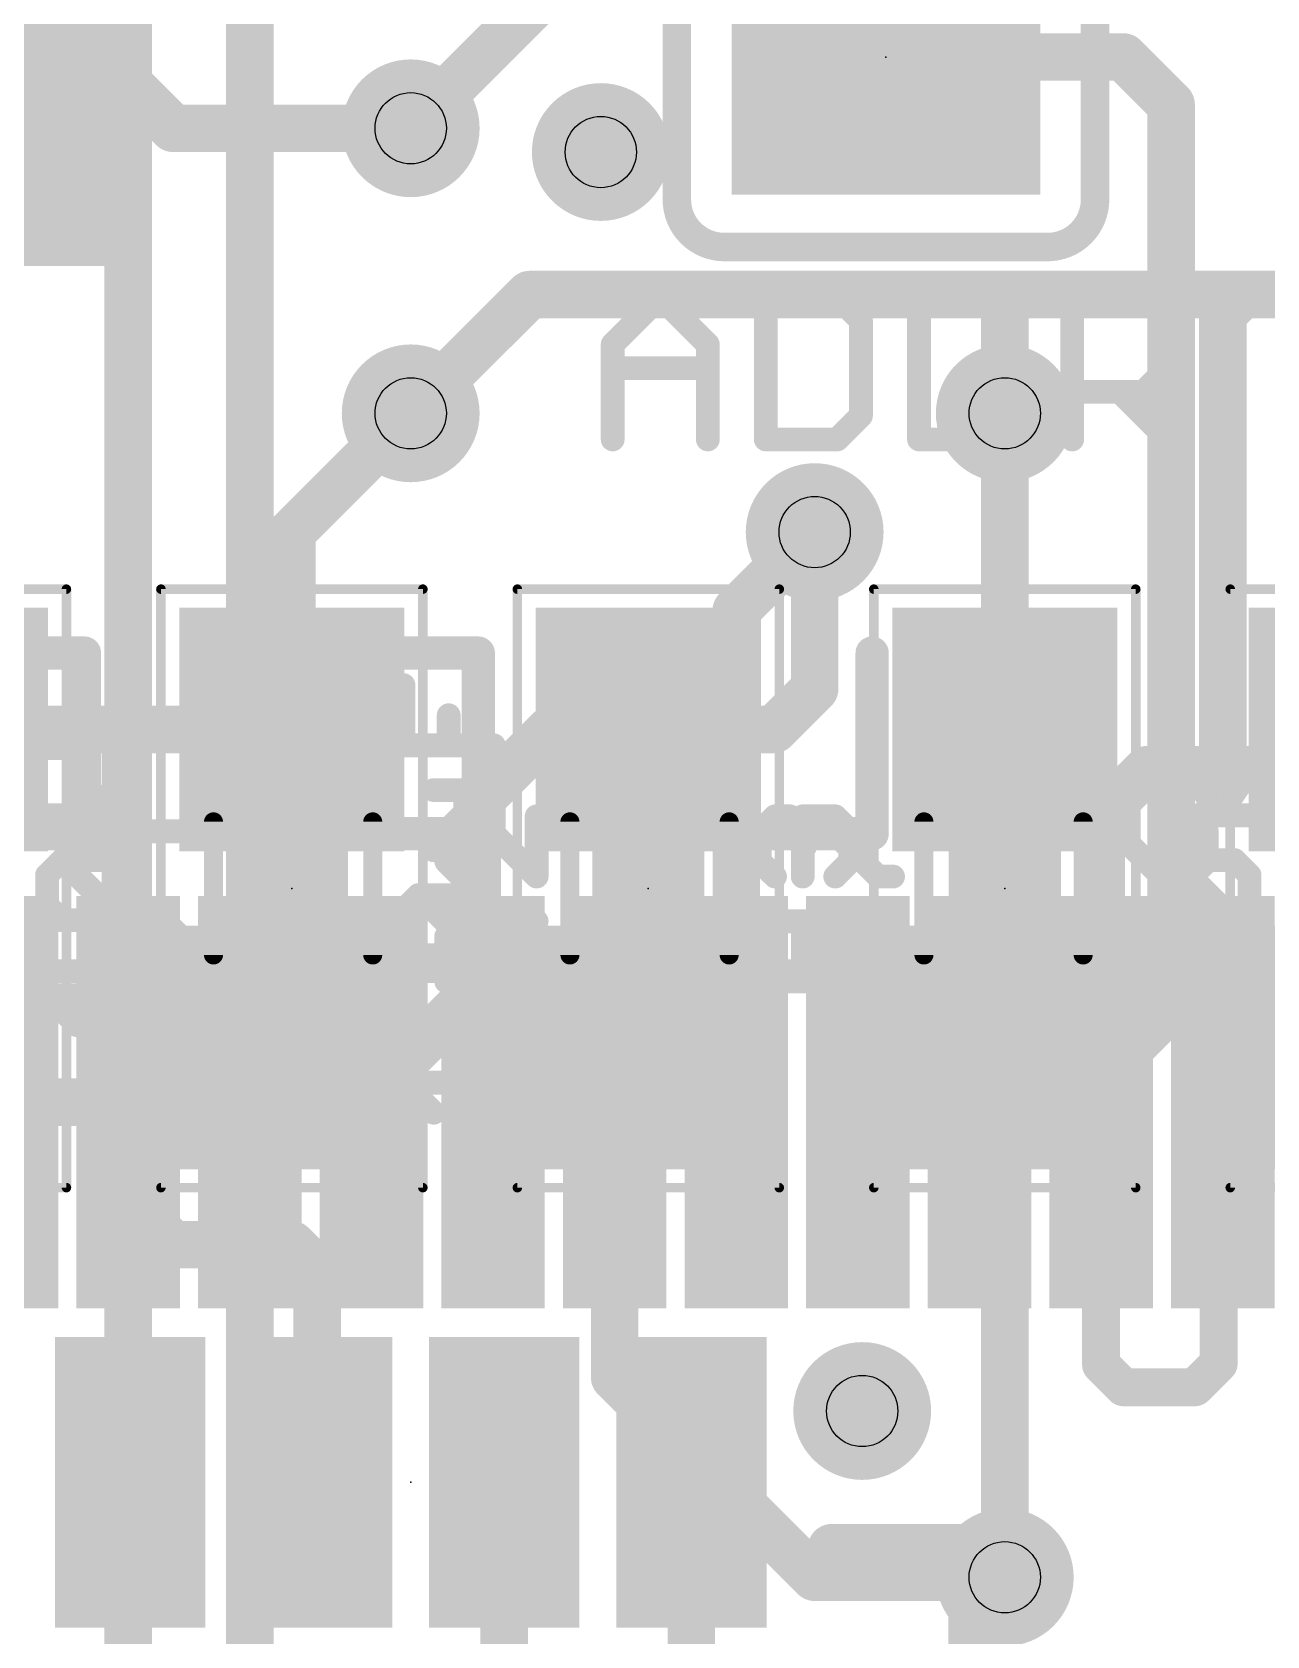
# Model space of a CAD drawing. Extents: x -38 to 69, y -31 to 38.
# Drawn here: x 8.14 to 14.74, y 4.26 to 12.83 of the extents above; entities that cross this region are included whole.
import ezdxf

# ---------------------------------------------------------------- set-up
doc = ezdxf.new("R2010")
doc.units = 0
for name, color, linetype in [('1', 12, 'CONTINUOUS'), ('16', 132, 'CONTINUOUS'), ('18', 110, 'CONTINUOUS'), ('21', 41, 'CONTINUOUS'), ('22', 40, 'CONTINUOUS'), ('23', 53, 'CONTINUOUS'), ('25', 253, 'CONTINUOUS'), ('27', 253, 'CONTINUOUS'), ('29', 253, 'CONTINUOUS'), ('30', 253, 'CONTINUOUS'), ('31', 253, 'CONTINUOUS'), ('32', 253, 'CONTINUOUS'), ('35', 253, 'CONTINUOUS'), ('39', 12, 'CONTINUOUS'), ('44', 253, 'CONTINUOUS'), ('49', 253, 'CONTINUOUS'), ('51', 53, 'CONTINUOUS'), ('52', 253, 'CONTINUOUS')]:
    doc.layers.add(name, color=color, linetype=linetype)

# ---------------------------------------------------------------- blocks, each defined once
blk = doc.blocks.new('RECT')
blk.add_solid([(-0.5, -0.5), (0.5, -0.5), (-0.5, 0.5), (0.5, 0.5)])
blk = doc.blocks.new('ROUNDV')
at = {"const_width": 0.5}
blk.add_lwpolyline([(0, -0.25, 1), (0, 0.25, 1), (0, -0.25)], format="xyb", dxfattribs=at)

msp = doc.modelspace()

# ---------------------------------------------------------------- linework, layer by layer
at = {"layer": '1', "const_width": 0.254}
for points in [[(8.509, 12.7), (7.7978, 12.7)], [(8.89, 12.319), (8.509, 12.7)], [(13.97, 12.7), (13.1064, 12.7)], [(14.224, 12.446), (13.97, 12.7)], [(14.224, 7.62), (14.224, 12.446)], [(10.16, 12.319), (8.89, 12.319)], [(9.525, 10.16), (10.16, 10.795)], [(13.335, 10.795), (13.335, 9.105)], [(9.525, 9.105), (9.525, 10.16)], [(12.319, 10.16), (12.319, 9.3218)], [(12.319, 9.3218), (12.1022, 9.105)], [(9.525, 9.105), (7.62, 9.105)], [(8.636, 6.604), (8.636, 9.105)], [(8.636, 9.105), (9.525, 9.105)], [(10.9084, 9.105), (10.5156, 8.7122)], [(11.43, 9.105), (10.9084, 9.105)], [(12.1022, 9.105), (11.43, 9.105)], [(10.5156, 7.7216), (10.5156, 8.7122)], [(10.16, 7.366), (10.5156, 7.7216)], [(13.97, 7.366), (14.224, 7.62)], [(9.525, 7.405), (9.564, 7.366)], [(9.564, 7.366), (10.16, 7.366)], [(13.335, 7.405), (13.374, 7.366)], [(13.374, 7.366), (13.335, 7.327)], [(13.374, 7.366), (13.97, 7.366)], [(13.335, 7.327), (13.335, 4.572)], [(8.89, 6.35), (8.636, 6.604)], [(9.525, 6.35), (8.89, 6.35)], [(9.66, 6.215), (9.525, 6.35)], [(9.66, 5.08), (9.66, 6.215)], [(10.66, 3.04), (10.66, 5.08)], [(11.66, 5.08), (11.66, 3.659)]]:
    msp.add_lwpolyline(points, dxfattribs=at)
at = {"layer": '1', "const_width": 0.127}
for points in [[(8.5539, 12.7449, 1), (8.4641, 12.6551)], [(8.509, 12.6365, 1), (8.509, 12.7635)], [(13.1064, 12.7635, 1), (13.1064, 12.6365)], [(14.0149, 12.7449, 1), (13.9251, 12.6551)], [(13.97, 12.6365, 1), (13.97, 12.7635)], [(14.2875, 12.446, 1), (14.1605, 12.446)], [(14.1791, 12.4011, 1), (14.2689, 12.4909)], [(8.89, 12.3825, 1), (8.89, 12.2555)], [(10.16, 12.2555, 1), (10.16, 12.3825)], [(8.8451, 12.2741, 1), (8.9349, 12.3639)], [(10.2049, 10.7501, 1), (10.1151, 10.8399)], [(13.3985, 10.795, 1), (13.2715, 10.795)], [(9.5885, 10.16, 1), (9.4615, 10.16)], [(9.4801, 10.2049, 1), (9.5699, 10.1151)], [(12.3825, 10.16, 1), (12.2555, 10.16)], [(12.3639, 9.2769, 1), (12.2741, 9.3667)], [(12.2555, 9.3218, 1), (12.3825, 9.3218)], [(8.6995, 9.105, 1), (8.5725, 9.105)], [(8.636, 9.1685, 1), (8.636, 9.0415)], [(9.525, 9.0415, 1), (9.525, 9.1685)], [(9.525, 9.0415, 1), (9.525, 9.1685)], [(10.9084, 9.1685, 1), (10.9084, 9.0415)], [(10.9533, 9.0601, 1), (10.8635, 9.1499)], [(11.43, 9.1685, 1), (11.43, 9.0415)], [(11.43, 9.0415, 1), (11.43, 9.1685)], [(12.0573, 9.1499, 1), (12.1471, 9.0601)], [(12.1022, 9.0415, 1), (12.1022, 9.1685)], [(9.4615, 9.105, 1), (9.5885, 9.105)], [(13.2715, 9.105, 1), (13.3985, 9.105)], [(10.5791, 8.7122, 1), (10.4521, 8.7122)], [(10.4707, 8.7571, 1), (10.5605, 8.6673)], [(10.5605, 7.6767, 1), (10.4707, 7.7665)], [(10.4521, 7.7216, 1), (10.5791, 7.7216)], [(14.2689, 7.5751, 1), (14.1791, 7.6649)], [(14.1605, 7.62, 1), (14.2875, 7.62)], [(9.5699, 7.4499, 1), (9.4801, 7.3601)], [(9.564, 7.4295, 1), (9.564, 7.3025)], [(9.5191, 7.3211, 1), (9.6089, 7.4109)], [(10.1151, 7.4109, 1), (10.2049, 7.3211)], [(10.16, 7.3025, 1), (10.16, 7.4295)], [(13.3799, 7.4499, 1), (13.2901, 7.3601)], [(13.374, 7.4295, 1), (13.374, 7.3025)], [(13.4189, 7.3211, 1), (13.3291, 7.4109)], [(13.3291, 7.3211, 1), (13.4189, 7.4109)], [(13.9251, 7.4109, 1), (14.0149, 7.3211)], [(13.97, 7.3025, 1), (13.97, 7.4295)], [(13.3985, 7.327, 1), (13.2715, 7.327)], [(13.2901, 7.3719, 1), (13.3799, 7.2821)], [(8.6809, 6.6489, 1), (8.5911, 6.5591)], [(8.5725, 6.604, 1), (8.6995, 6.604)], [(8.89, 6.4135, 1), (8.89, 6.2865)], [(8.8451, 6.3051, 1), (8.9349, 6.3949)], [(9.5699, 6.3949, 1), (9.4801, 6.3051)], [(9.525, 6.2865, 1), (9.525, 6.4135)], [(9.7235, 6.215, 1), (9.5965, 6.215)], [(9.6151, 6.1701, 1), (9.7049, 6.2599)], [(10.7235, 5.08, 1), (10.5965, 5.08)], [(11.7235, 5.08, 1), (11.5965, 5.08)], [(9.5965, 5.08, 1), (9.7235, 5.08)], [(13.2715, 4.572, 1), (13.3985, 4.572)]]:
    msp.add_lwpolyline(points, format="xyb", dxfattribs=at)
at = {"layer": '16'}
for points, const_width in [([(8.65, 7.112), (8.65, 16.725)], 0.254), ([(12.446, 14.605), (10.16, 12.319)], 0.254), ([(9.3, 7.112), (9.3, 13.11)], 0.254), ([(10.795, 11.43), (10.16, 10.795)], 0.254), ([(13.335, 11.43), (10.795, 11.43)], 0.254), ([(13.335, 11.43), (13.335, 10.795)], 0.254), ([(14.605, 11.43), (13.335, 11.43)], 0.254), ([(14.5, 11.325), (14.605, 11.43)], 0.254), ([(16.51, 11.43), (14.605, 11.43)], 0.254), ([(14.5, 8.89), (14.5, 11.325)], 0.254), ([(12.319, 10.16), (11.9, 9.741)], 0.254), ([(11.9, 7.112), (11.9, 9.741)], 0.254), ([(14.097, 8.89), (13.85, 8.643)], 0.254), ([(14.5, 8.89), (14.097, 8.89)], 0.254), ([(15.621, 8.89), (14.5, 8.89)], 0.254), ([(13.85, 8.643), (13.85, 7.112)], 0.254), ([(8, 7.112), (8.65, 7.112)], 0.254), ([(8.65, 7.112), (8.65, 2.78)], 0.254), ([(9.3, 4.035), (9.3, 7.112)], 0.254), ([(11.25, 7.112), (11.25, 5.641)], 0.254), ([(13.85, 7.112), (13.85, 5.708)], 0.2032), ([(14.478, 7.09), (14.5, 7.112)], 0.2032), ([(14.478, 5.715), (14.478, 7.09)], 0.2032), ([(11.25, 5.641), (12.319, 4.572)], 0.254), ([(13.85, 5.708), (13.97, 5.588)], 0.2032), ([(14.351, 5.588), (14.478, 5.715)], 0.2032), ([(13.97, 5.588), (14.351, 5.588)], 0.2032), ([(12.319, 4.572), (13.335, 4.572)], 0.254)]:
    msp.add_lwpolyline(points, dxfattribs=dict(at, const_width=const_width))
for points, const_width in [([(10.1151, 12.3639, 1), (10.2049, 12.2741)], 0.127), ([(10.795, 11.4935, 1), (10.795, 11.3665)], 0.127), ([(10.8399, 11.3851, 1), (10.7501, 11.4749)], 0.127), ([(13.3985, 11.43, 1), (13.2715, 11.43)], 0.127), ([(13.335, 11.4935, 1), (13.335, 11.3665)], 0.127), ([(13.335, 11.3665, 1), (13.335, 11.4935)], 0.127), ([(14.605, 11.4935, 1), (14.605, 11.3665)], 0.127), ([(14.6499, 11.3851, 1), (14.5601, 11.4749)], 0.127), ([(14.605, 11.3665, 1), (14.605, 11.4935)], 0.127), ([(14.5635, 11.325, 1), (14.4365, 11.325)], 0.127), ([(14.4551, 11.3699, 1), (14.5449, 11.2801)], 0.127), ([(10.1151, 10.8399, 1), (10.2049, 10.7501)], 0.127), ([(13.2715, 10.795, 1), (13.3985, 10.795)], 0.127), ([(12.3639, 10.1151, 1), (12.2741, 10.2049)], 0.127), ([(11.9635, 9.741, 1), (11.8365, 9.741)], 0.127), ([(11.8551, 9.7859, 1), (11.9449, 9.6961)], 0.127), ([(14.097, 8.9535, 1), (14.097, 8.8265)], 0.127), ([(14.1419, 8.8451, 1), (14.0521, 8.9349)], 0.127), ([(14.5, 8.9535, 1), (14.5, 8.8265)], 0.127), ([(14.5, 8.8265, 1), (14.5, 8.9535)], 0.127), ([(14.4365, 8.89, 1), (14.5635, 8.89)], 0.127), ([(13.9135, 8.643, 1), (13.7865, 8.643)], 0.127), ([(13.8051, 8.6879, 1), (13.8949, 8.5981)], 0.127), ([(8.7135, 7.112, 1), (8.5865, 7.112)], 0.127), ([(8.65, 7.0485, 1), (8.65, 7.1755)], 0.127), ([(9.3635, 7.112, 1), (9.2365, 7.112)], 0.127), ([(11.3135, 7.112, 1), (11.1865, 7.112)], 0.127), ([(13.9008, 7.112, 1), (13.7992, 7.112)], 0.1016), ([(14.5359, 7.0761, 1), (14.4641, 7.1479)], 0.1016), ([(8.5865, 7.112, 1), (8.7135, 7.112)], 0.127), ([(9.2365, 7.112, 1), (9.3635, 7.112)], 0.127), ([(11.8365, 7.112, 1), (11.9635, 7.112)], 0.127), ([(13.7865, 7.112, 1), (13.9135, 7.112)], 0.127), ([(14.5288, 7.09, 1), (14.4272, 7.09)], 0.1016), ([(14.4421, 7.1259, 1), (14.5139, 7.0541)], 0.1016), ([(11.2949, 5.6859, 1), (11.2051, 5.5961)], 0.127), ([(13.8859, 5.7439, 1), (13.8141, 5.6721)], 0.1016), ([(13.7992, 5.708, 1), (13.9008, 5.708)], 0.1016), ([(14.4272, 5.715, 1), (14.5288, 5.715)], 0.1016), ([(14.5139, 5.6791, 1), (14.4421, 5.7509)], 0.1016), ([(11.1865, 5.641, 1), (11.3135, 5.641)], 0.127), ([(13.97, 5.6388, 1), (13.97, 5.5372)], 0.1016), ([(13.9341, 5.5521, 1), (14.0059, 5.6239)], 0.1016), ([(14.3151, 5.6239, 1), (14.3869, 5.5521)], 0.1016), ([(14.351, 5.5372, 1), (14.351, 5.6388)], 0.1016), ([(12.319, 4.6355, 1), (12.319, 4.5085)], 0.127), ([(12.2741, 4.5271, 1), (12.3639, 4.6169)], 0.127), ([(13.335, 4.5085, 1), (13.335, 4.6355)], 0.127)]:
    msp.add_lwpolyline(points, format="xyb", dxfattribs=dict(at, const_width=const_width))
at = {"layer": '21'}
for points, const_width in [([(8.509, 13.462), (8.509, 11.938)], 0.1524), ([(11.5824, 11.938), (11.5824, 13.462)], 0.1524), ([(13.8176, 11.938), (13.8176, 13.462)], 0.1524), ([(8.255, 11.684), (5.715, 11.684)], 0.1524), ([(13.5636, 11.684), (11.8364, 11.684)], 0.1524), ([(11.2395, 11.1637), (11.4937, 11.418)], 0.127), ([(11.4937, 11.418), (11.7479, 11.1637)], 0.127), ([(12.0581, 11.418), (12.0581, 10.6553)], 0.127), ([(12.4394, 11.418), (12.0581, 11.418)], 0.127), ([(12.5665, 11.2908), (12.4394, 11.418)], 0.127), ([(12.8767, 11.418), (12.8767, 10.6553)], 0.127), ([(13.258, 11.418), (12.8767, 11.418)], 0.127), ([(13.3851, 11.2908), (13.258, 11.418)], 0.127), ([(13.6952, 10.6553), (13.6952, 11.418)], 0.127), ([(13.6952, 11.418), (14.0766, 11.418)], 0.127), ([(14.0766, 11.418), (14.2037, 11.2908)], 0.127), ([(12.5665, 10.7824), (12.5665, 11.2908)], 0.127), ([(13.3851, 10.7824), (13.3851, 11.2908)], 0.127), ([(14.2037, 11.2908), (14.2037, 11.0366)], 0.127), ([(11.2395, 10.6553), (11.2395, 11.1637)], 0.127), ([(11.7479, 11.1637), (11.7479, 10.6553)], 0.127), ([(11.2395, 11.0366), (11.7479, 11.0366)], 0.127), ([(14.2037, 11.0366), (14.0766, 10.9095)], 0.127), ([(14.0766, 10.9095), (13.6952, 10.9095)], 0.127), ([(13.9495, 10.9095), (14.2037, 10.6553)], 0.127), ([(12.4394, 10.6553), (12.5665, 10.7824)], 0.127), ([(13.258, 10.6553), (13.3851, 10.7824)], 0.127), ([(12.0581, 10.6553), (12.4394, 10.6553)], 0.127), ([(12.8767, 10.6553), (13.258, 10.6553)], 0.127), ([(12.41, 4.73), (13.16, 4.73)], 0.254), ([(13.16, 4.73), (13.16, 3.08)], 0.254)]:
    msp.add_lwpolyline(points, dxfattribs=dict(at, const_width=const_width))
for points, const_width in [([(8.255, 11.684, 0.4142), (8.509, 11.938)], 0.1524), ([(8.5471, 11.938, 1), (8.4709, 11.938)], 0.0762), ([(11.5824, 11.938, 0.4142), (11.8364, 11.684)], 0.1524), ([(11.6205, 11.938, 1), (11.5443, 11.938)], 0.0762), ([(13.5636, 11.684, 0.4142), (13.8176, 11.938)], 0.1524), ([(13.8557, 11.938, 1), (13.7795, 11.938)], 0.0762), ([(8.4709, 11.938, 1), (8.5471, 11.938)], 0.0762), ([(11.5443, 11.938, 1), (11.6205, 11.938)], 0.0762), ([(13.7795, 11.938, 1), (13.8557, 11.938)], 0.0762), ([(8.255, 11.7221, 1), (8.255, 11.6459)], 0.0762), ([(8.255, 11.6459, 1), (8.255, 11.7221)], 0.0762), ([(11.8364, 11.7221, 1), (11.8364, 11.6459)], 0.0762), ([(11.8364, 11.6459, 1), (11.8364, 11.7221)], 0.0762), ([(13.5636, 11.7221, 1), (13.5636, 11.6459)], 0.0762), ([(13.5636, 11.6459, 1), (13.5636, 11.7221)], 0.0762), ([(11.5162, 11.4404, 1), (11.4713, 11.3955)], 0.0635), ([(11.5162, 11.3955, 1), (11.4713, 11.4404)], 0.0635), ([(12.0898, 11.418, 1), (12.0263, 11.418)], 0.0635), ([(12.0581, 11.4497, 1), (12.0581, 11.3862)], 0.0635), ([(12.4619, 11.4404, 1), (12.417, 11.3955)], 0.0635), ([(12.4394, 11.3862, 1), (12.4394, 11.4497)], 0.0635), ([(12.9084, 11.418, 1), (12.8449, 11.418)], 0.0635), ([(12.8767, 11.4497, 1), (12.8767, 11.3862)], 0.0635), ([(13.2804, 11.4404, 1), (13.2355, 11.3955)], 0.0635), ([(13.258, 11.3862, 1), (13.258, 11.4497)], 0.0635), ([(13.6952, 11.4497, 1), (13.6952, 11.3862)], 0.0635), ([(13.727, 11.418, 1), (13.6635, 11.418)], 0.0635), ([(14.099, 11.4404, 1), (14.0541, 11.3955)], 0.0635), ([(14.0766, 11.3862, 1), (14.0766, 11.4497)], 0.0635), ([(12.5983, 11.2908, 1), (12.5348, 11.2908)], 0.0635), ([(12.5441, 11.2684, 1), (12.589, 11.3133)], 0.0635), ([(13.4168, 11.2908, 1), (13.3533, 11.2908)], 0.0635), ([(13.3626, 11.2684, 1), (13.4075, 11.3133)], 0.0635), ([(14.2354, 11.2908, 1), (14.1719, 11.2908)], 0.0635), ([(14.1812, 11.2684, 1), (14.2261, 11.3133)], 0.0635), ([(11.217, 11.1862, 1), (11.262, 11.1413)], 0.0635), ([(11.2713, 11.1637, 1), (11.2078, 11.1637)], 0.0635), ([(11.7797, 11.1637, 1), (11.7162, 11.1637)], 0.0635), ([(11.7255, 11.1413, 1), (11.7704, 11.1862)], 0.0635), ([(11.2395, 11.0684, 1), (11.2395, 11.0049)], 0.0635), ([(11.7479, 11.0049, 1), (11.7479, 11.0684)], 0.0635), ([(14.1719, 11.0366, 1), (14.2354, 11.0366)], 0.0635), ([(14.2261, 11.0142, 1), (14.1812, 11.0591)], 0.0635), ([(13.6952, 10.9413, 1), (13.6952, 10.8778)], 0.0635), ([(13.9719, 10.932, 1), (13.927, 10.8871)], 0.0635), ([(14.0541, 10.932, 1), (14.099, 10.8871)], 0.0635), ([(14.0766, 10.8778, 1), (14.0766, 10.9413)], 0.0635), ([(12.5348, 10.7824, 1), (12.5983, 10.7824)], 0.0635), ([(12.589, 10.76, 1), (12.5441, 10.8049)], 0.0635), ([(13.3533, 10.7824, 1), (13.4168, 10.7824)], 0.0635), ([(13.4075, 10.76, 1), (13.3626, 10.8049)], 0.0635), ([(12.0581, 10.6871, 1), (12.0581, 10.6235)], 0.0635), ([(12.4394, 10.6235, 1), (12.4394, 10.6871)], 0.0635), ([(12.8767, 10.6871, 1), (12.8767, 10.6235)], 0.0635), ([(13.258, 10.6235, 1), (13.258, 10.6871)], 0.0635), ([(11.2078, 10.6553, 1), (11.2713, 10.6553)], 0.0635), ([(11.7162, 10.6553, 1), (11.7797, 10.6553)], 0.0635), ([(12.0263, 10.6553, 1), (12.0898, 10.6553)], 0.0635), ([(12.417, 10.6778, 1), (12.4619, 10.6328)], 0.0635), ([(12.8449, 10.6553, 1), (12.9084, 10.6553)], 0.0635), ([(13.2355, 10.6778, 1), (13.2804, 10.6328)], 0.0635), ([(13.6635, 10.6553, 1), (13.727, 10.6553)], 0.0635), ([(14.1812, 10.6328, 1), (14.2261, 10.6778)], 0.0635), ([(12.41, 4.7935, 1), (12.41, 4.6665)], 0.127), ([(13.2235, 4.73, 1), (13.0965, 4.73)], 0.127), ([(13.16, 4.6665, 1), (13.16, 4.7935)], 0.127)]:
    msp.add_lwpolyline(points, format="xyb", dxfattribs=dict(at, const_width=const_width))
at = {"layer": '22', "const_width": 0.1778}
for points in [[(8.4162, 9.5131), (7.9332, 9.5131)], [(8.4162, 8.5471), (8.4162, 9.5131)], [(9.8771, 9.3521), (10.0381, 9.5131)], [(10.0381, 9.5131), (10.5211, 9.5131)], [(10.5211, 9.5131), (10.5211, 8.5471)], [(10.9296, 9.5131), (11.5736, 9.5131)], [(11.5736, 9.5131), (11.5736, 8.5471)], [(12.6261, 9.5131), (12.6261, 8.5471)], [(13.0345, 9.3521), (13.1955, 9.5131)], [(13.1955, 9.5131), (13.5175, 9.5131)], [(13.5175, 9.5131), (13.6785, 9.3521)], [(9.8771, 8.7081), (9.8771, 9.3521)], [(13.0345, 8.7081), (13.0345, 9.3521)], [(13.6785, 9.3521), (13.6785, 8.7081)], [(8.4162, 9.0301), (7.9332, 9.0301)], [(11.5736, 9.0301), (11.2516, 9.0301)], [(10.0381, 8.5471), (9.8771, 8.7081)], [(13.1955, 8.5471), (13.0345, 8.7081)], [(13.6785, 8.7081), (13.5175, 8.5471)], [(7.9332, 8.5471), (8.4162, 8.5471)], [(10.5211, 8.5471), (10.0381, 8.5471)], [(11.5736, 8.5471), (10.9296, 8.5471)], [(12.6261, 8.5471), (11.982, 8.5471)], [(13.5175, 8.5471), (13.1955, 8.5471)]]:
    msp.add_lwpolyline(points, dxfattribs=at)
at = {"layer": '22', "const_width": 0.0889}
for points in [[(8.4607, 9.5131, 1), (8.3718, 9.5131)], [(8.4162, 9.4687, 1), (8.4162, 9.5576)], [(10.0381, 9.5576, 1), (10.0381, 9.4687)], [(10.0696, 9.4817, 1), (10.0067, 9.5446)], [(10.5656, 9.5131, 1), (10.4767, 9.5131)], [(10.5211, 9.4687, 1), (10.5211, 9.5576)], [(10.9296, 9.5576, 1), (10.9296, 9.4687)], [(11.618, 9.5131, 1), (11.5291, 9.5131)], [(11.5736, 9.4687, 1), (11.5736, 9.5576)], [(12.6705, 9.5131, 1), (12.5816, 9.5131)], [(13.1955, 9.5576, 1), (13.1955, 9.4687)], [(13.2269, 9.4817, 1), (13.1641, 9.5446)], [(13.5489, 9.5446, 1), (13.4861, 9.4817)], [(13.5175, 9.4687, 1), (13.5175, 9.5576)], [(9.9216, 9.3521, 1), (9.8327, 9.3521)], [(13.0789, 9.3521, 1), (12.99, 9.3521)], [(13.723, 9.3521, 1), (13.6341, 9.3521)], [(9.8457, 9.3835, 1), (9.9085, 9.3207)], [(13.0031, 9.3835, 1), (13.0659, 9.3207)], [(13.6471, 9.3207, 1), (13.7099, 9.3835)], [(8.4162, 8.9857, 1), (8.4162, 9.0746)], [(11.2516, 9.0746, 1), (11.2516, 8.9857)], [(11.5736, 8.9857, 1), (11.5736, 9.0746)], [(9.9085, 8.7395, 1), (9.8457, 8.6767)], [(9.8327, 8.7081, 1), (9.9216, 8.7081)], [(12.99, 8.7081, 1), (13.0789, 8.7081)], [(13.0659, 8.7395, 1), (13.0031, 8.6767)], [(13.6341, 8.7081, 1), (13.723, 8.7081)], [(13.7099, 8.6767, 1), (13.6471, 8.7395)], [(8.3718, 8.5471, 1), (8.4607, 8.5471)], [(8.4162, 8.5027, 1), (8.4162, 8.5915)], [(10.0381, 8.5915, 1), (10.0381, 8.5027)], [(10.0067, 8.5157, 1), (10.0696, 8.5785)], [(10.4767, 8.5471, 1), (10.5656, 8.5471)], [(10.5211, 8.5027, 1), (10.5211, 8.5915)], [(10.9296, 8.5915, 1), (10.9296, 8.5027)], [(11.5291, 8.5471, 1), (11.618, 8.5471)], [(11.5736, 8.5027, 1), (11.5736, 8.5915)], [(11.982, 8.5915, 1), (11.982, 8.5027)], [(12.5816, 8.5471, 1), (12.6705, 8.5471)], [(12.6261, 8.5027, 1), (12.6261, 8.5915)], [(13.1955, 8.5915, 1), (13.1955, 8.5027)], [(13.1641, 8.5157, 1), (13.2269, 8.5785)], [(13.4861, 8.5785, 1), (13.5489, 8.5157)], [(13.5175, 8.5027, 1), (13.5175, 8.5915)]]:
    msp.add_lwpolyline(points, format="xyb", dxfattribs=at)
at = {"layer": '23'}
for p in [(12.7, 12.7), (9.525, 8.255), (11.43, 8.255), (13.335, 8.255), (10.16, 5.08)]:
    msp.add_point(p, dxfattribs=at)
at = {"layer": '25', "const_width": 0.127}
for points in [[(8.6866, 8.3185), (8.6866, 8.6405)], [(10.4306, 8.6405), (10.3501, 8.56)], [(10.5111, 8.6405), (10.4306, 8.6405)], [(10.8331, 8.3185), (10.5111, 8.6405)], [(10.8331, 8.6405), (10.8331, 8.3185)], [(12.0265, 8.56), (12.107, 8.6405)], [(12.107, 8.6405), (12.1875, 8.6405)], [(12.1875, 8.6405), (12.268, 8.56)], [(12.2551, 8.3185), (12.2551, 8.6405)], [(12.2551, 8.6405), (12.3356, 8.6405)], [(12.268, 8.56), (12.3485, 8.6405)], [(12.3356, 8.6405), (12.6576, 8.3185)], [(12.3485, 8.6405), (12.429, 8.6405)], [(12.429, 8.6405), (12.5095, 8.56)], [(13.9315, 8.6405), (14.012, 8.4795)], [(14.2535, 8.6405), (14.173, 8.56)], [(14.334, 8.6405), (14.2535, 8.6405)], [(14.4145, 8.56), (14.334, 8.6405)], [(8.9281, 8.56), (8.4451, 8.56)], [(8.4451, 8.56), (8.6866, 8.3185)], [(10.3501, 8.56), (10.3501, 8.399)], [(12.0265, 8.399), (12.0265, 8.56)], [(12.268, 8.56), (12.268, 8.4795)], [(12.5095, 8.56), (12.5095, 8.399)], [(14.173, 8.56), (14.173, 8.3185)], [(14.4145, 8.399), (14.4145, 8.56)], [(14.012, 8.4795), (14.173, 8.3185)], [(10.3501, 8.399), (10.4306, 8.3185)], [(12.107, 8.3185), (12.0265, 8.399)], [(12.5095, 8.399), (12.429, 8.3185)], [(14.334, 8.3185), (14.4145, 8.399)], [(12.6576, 8.3185), (12.7381, 8.3185)], [(14.173, 8.3185), (14.334, 8.3185)], [(8.5256, 8.0792), (8.4451, 7.9987)], [(8.4451, 7.9987), (8.4451, 7.8377)], [(8.9281, 7.9987), (8.8476, 8.0792)], [(8.9281, 7.8377), (8.9281, 7.9987)], [(10.3501, 7.9987), (10.4306, 8.0792)], [(10.3501, 7.7572), (10.3501, 7.9987)], [(10.4306, 8.0792), (10.5916, 8.0792)], [(10.5916, 8.0792), (10.6721, 7.9987)], [(10.6721, 7.9182), (10.8331, 8.0792)], [(10.6721, 7.9987), (10.6721, 7.7572)], [(12.0265, 7.9987), (12.107, 8.0792)], [(12.0265, 7.7572), (12.0265, 7.9987)], [(12.107, 8.0792), (12.268, 8.0792)], [(12.3356, 8.0792), (12.2551, 7.9987)], [(12.2551, 7.9987), (12.2551, 7.8377)], [(12.268, 8.0792), (12.3485, 7.9987)], [(12.3485, 7.9182), (12.5095, 8.0792)], [(12.3485, 7.9987), (12.3485, 7.7572)], [(12.7381, 7.9987), (12.6576, 8.0792)], [(12.7381, 7.8377), (12.7381, 7.9987)], [(14.012, 8.0792), (13.9315, 7.9987)], [(13.9315, 7.9987), (13.9315, 7.8377)], [(14.4145, 7.9987), (14.334, 8.0792)], [(14.4145, 7.8377), (14.4145, 7.9987)], [(8.4451, 7.8377), (8.5256, 7.7572)], [(8.8476, 7.7572), (8.9281, 7.8377)], [(12.2551, 7.8377), (12.3356, 7.7572)], [(12.6576, 7.7572), (12.7381, 7.8377)], [(13.9315, 7.8377), (14.012, 7.7572)], [(14.334, 7.7572), (14.4145, 7.8377)], [(8.5256, 7.7572), (8.8476, 7.7572)], [(10.8331, 7.7572), (10.3501, 7.7572)], [(12.5095, 7.7572), (12.0265, 7.7572)], [(12.3356, 7.7572), (12.6576, 7.7572)], [(14.012, 7.7572), (14.334, 7.7572)]]:
    msp.add_lwpolyline(points, dxfattribs=at)
at = {"layer": '25', "const_width": 0.0635}
for points in [[(8.7183, 8.6405, 1), (8.6548, 8.6405)], [(10.4306, 8.6723, 1), (10.4306, 8.6088)], [(10.453, 8.6181, 1), (10.4081, 8.663)], [(10.5335, 8.663, 1), (10.4886, 8.6181)], [(10.5111, 8.6088, 1), (10.5111, 8.6723)], [(10.8649, 8.6405, 1), (10.8013, 8.6405)], [(12.107, 8.6723, 1), (12.107, 8.6088)], [(12.1294, 8.6181, 1), (12.0845, 8.663)], [(12.2099, 8.663, 1), (12.165, 8.6181)], [(12.1875, 8.6088, 1), (12.1875, 8.6723)], [(12.2551, 8.6723, 1), (12.2551, 8.6088)], [(12.2868, 8.6405, 1), (12.2233, 8.6405)], [(12.358, 8.663, 1), (12.3131, 8.6181)], [(12.3485, 8.6723, 1), (12.3485, 8.6088)], [(12.3709, 8.6181, 1), (12.326, 8.663)], [(12.3356, 8.6088, 1), (12.3356, 8.6723)], [(12.4515, 8.663, 1), (12.4065, 8.6181)], [(12.429, 8.6088, 1), (12.429, 8.6723)], [(13.9599, 8.6547, 1), (13.9031, 8.6263)], [(14.2535, 8.6723, 1), (14.2535, 8.6088)], [(14.2759, 8.6181, 1), (14.231, 8.663)], [(14.3565, 8.663, 1), (14.3115, 8.6181)], [(14.334, 8.6088, 1), (14.334, 8.6723)], [(8.4451, 8.5918, 1), (8.4451, 8.5283)], [(8.4675, 8.5825, 1), (8.4226, 8.5376)], [(8.9281, 8.5283, 1), (8.9281, 8.5918)], [(10.3818, 8.56, 1), (10.3183, 8.56)], [(10.3276, 8.5825, 1), (10.3725, 8.5376)], [(12.0582, 8.56, 1), (11.9947, 8.56)], [(12.004, 8.5825, 1), (12.0489, 8.5376)], [(12.2997, 8.56, 1), (12.2362, 8.56)], [(12.2455, 8.5825, 1), (12.2904, 8.5376)], [(12.2455, 8.5376, 1), (12.2904, 8.5825)], [(12.5413, 8.56, 1), (12.4778, 8.56)], [(12.487, 8.5376, 1), (12.532, 8.5825)], [(14.2047, 8.56, 1), (14.1412, 8.56)], [(14.1505, 8.5825, 1), (14.1954, 8.5376)], [(14.4463, 8.56, 1), (14.3827, 8.56)], [(14.392, 8.5376, 1), (14.437, 8.5825)], [(12.2362, 8.4795, 1), (12.2997, 8.4795)], [(14.0344, 8.502, 1), (13.9895, 8.4571)], [(13.9836, 8.4653, 1), (14.0404, 8.4937)], [(10.3725, 8.4214, 1), (10.3276, 8.3765)], [(10.3183, 8.399, 1), (10.3818, 8.399)], [(12.0489, 8.4215, 1), (12.004, 8.3765)], [(11.9947, 8.399, 1), (12.0582, 8.399)], [(12.4778, 8.399, 1), (12.5413, 8.399)], [(12.532, 8.3765, 1), (12.487, 8.4215)], [(14.3827, 8.399, 1), (14.4463, 8.399)], [(14.437, 8.3765, 1), (14.392, 8.4215)], [(8.6548, 8.3185, 1), (8.7183, 8.3185)], [(8.6641, 8.296, 1), (8.709, 8.3409)], [(10.4081, 8.296, 1), (10.453, 8.3409)], [(10.8013, 8.3185, 1), (10.8649, 8.3185)], [(10.8106, 8.296, 1), (10.8556, 8.3409)], [(12.0845, 8.296, 1), (12.1294, 8.341)], [(12.2233, 8.3185, 1), (12.2868, 8.3185)], [(12.4065, 8.341, 1), (12.4515, 8.296)], [(12.6576, 8.3502, 1), (12.6576, 8.2867)], [(12.6351, 8.296, 1), (12.6801, 8.3409)], [(12.7381, 8.2867, 1), (12.7381, 8.3502)], [(14.173, 8.3503, 1), (14.173, 8.2867)], [(14.1412, 8.3185, 1), (14.2047, 8.3185)], [(14.1505, 8.296, 1), (14.1954, 8.341)], [(14.3115, 8.341, 1), (14.3565, 8.296)], [(14.334, 8.2867, 1), (14.334, 8.3503)], [(8.4768, 7.9987, 1), (8.4133, 7.9987)], [(8.548, 8.0567, 1), (8.5031, 8.1016)], [(8.8701, 8.1016, 1), (8.8251, 8.0567)], [(8.9599, 7.9987, 1), (8.8963, 7.9987)], [(10.3818, 7.9987, 1), (10.3183, 7.9987)], [(10.4306, 8.1109, 1), (10.4306, 8.0474)], [(10.453, 8.0567, 1), (10.4081, 8.1016)], [(10.614, 8.1016, 1), (10.5691, 8.0567)], [(10.5916, 8.0474, 1), (10.5916, 8.1109)], [(10.7038, 7.9987, 1), (10.6403, 7.9987)], [(10.8556, 8.0567, 1), (10.8106, 8.1016)], [(12.0582, 7.9987, 1), (11.9947, 7.9987)], [(12.107, 8.1109, 1), (12.107, 8.0474)], [(12.1294, 8.0567, 1), (12.0845, 8.1016)], [(12.2868, 7.9987, 1), (12.2233, 7.9987)], [(12.2904, 8.1016, 1), (12.2455, 8.0567)], [(12.268, 8.0474, 1), (12.268, 8.1109)], [(12.358, 8.0567, 1), (12.3131, 8.1016)], [(12.3802, 7.9987, 1), (12.3167, 7.9987)], [(12.532, 8.0567, 1), (12.487, 8.1016)], [(12.6801, 8.1016, 1), (12.6351, 8.0567)], [(12.7699, 7.9987, 1), (12.7064, 7.9987)], [(13.9632, 7.9987, 1), (13.8997, 7.9987)], [(14.0344, 8.0567, 1), (13.9895, 8.1016)], [(14.3565, 8.1016, 1), (14.3115, 8.0567)], [(14.4463, 7.9987, 1), (14.3827, 7.9987)], [(8.4226, 8.0211, 1), (8.4675, 7.9762)], [(8.9056, 7.9762, 1), (8.9506, 8.0211)], [(10.3276, 8.0211, 1), (10.3725, 7.9762)], [(10.6496, 7.9762, 1), (10.6945, 8.0211)], [(12.004, 8.0211, 1), (12.0489, 7.9762)], [(12.2326, 8.0211, 1), (12.2775, 7.9762)], [(12.326, 7.9762, 1), (12.3709, 8.0211)], [(12.7156, 7.9762, 1), (12.7606, 8.0211)], [(13.909, 8.0211, 1), (13.9539, 7.9762)], [(14.392, 7.9762, 1), (14.437, 8.0211)], [(8.4675, 7.8601, 1), (8.4226, 7.8152)], [(8.9506, 7.8152, 1), (8.9056, 7.8601)], [(10.6496, 7.9406, 1), (10.6945, 7.8957)], [(12.2775, 7.8601, 1), (12.2326, 7.8152)], [(12.326, 7.9406, 1), (12.3709, 7.8957)], [(12.7606, 7.8152, 1), (12.7156, 7.8601)], [(13.9539, 7.8601, 1), (13.909, 7.8152)], [(14.437, 7.8152, 1), (14.392, 7.8601)], [(8.4133, 7.8377, 1), (8.4768, 7.8377)], [(8.5256, 7.7889, 1), (8.5256, 7.7254)], [(8.5031, 7.7347, 1), (8.548, 7.7796)], [(8.8251, 7.7796, 1), (8.8701, 7.7347)], [(8.8476, 7.7254, 1), (8.8476, 7.7889)], [(8.8963, 7.8377, 1), (8.9599, 7.8377)], [(10.3501, 7.7889, 1), (10.3501, 7.7254)], [(10.8331, 7.7254, 1), (10.8331, 7.7889)], [(12.0265, 7.7889, 1), (12.0265, 7.7254)], [(12.2233, 7.8377, 1), (12.2868, 7.8377)], [(12.3356, 7.7889, 1), (12.3356, 7.7254)], [(12.3131, 7.7347, 1), (12.358, 7.7796)], [(12.5095, 7.7254, 1), (12.5095, 7.7889)], [(12.6351, 7.7796, 1), (12.6801, 7.7347)], [(12.6576, 7.7254, 1), (12.6576, 7.7889)], [(12.7064, 7.8377, 1), (12.7699, 7.8377)], [(13.8997, 7.8377, 1), (13.9632, 7.8377)], [(14.012, 7.7889, 1), (14.012, 7.7254)], [(13.9895, 7.7347, 1), (14.0344, 7.7796)], [(14.3115, 7.7796, 1), (14.3565, 7.7347)], [(14.334, 7.7254, 1), (14.334, 7.7889)], [(14.3827, 7.8377, 1), (14.4463, 7.8377)], [(10.3183, 7.7572, 1), (10.3818, 7.7572)], [(10.6403, 7.7572, 1), (10.7038, 7.7572)], [(11.9947, 7.7572, 1), (12.0582, 7.7572)], [(12.3167, 7.7572, 1), (12.3802, 7.7572)]]:
    msp.add_lwpolyline(points, format="xyb", dxfattribs=at)
at = {"layer": '27', "const_width": 0.0635}
for points in [[(10.1532, 9.3421, 1), (10.0897, 9.3421)], [(10.3947, 9.1811, 1), (10.3312, 9.1811)], [(10.0897, 9.0201, 1), (10.1532, 9.0201)], [(10.1215, 9.0519, 1), (10.1215, 8.9884)], [(10.3312, 9.0201, 1), (10.3947, 9.0201)], [(10.6045, 8.9884, 1), (10.6045, 9.0519)], [(8.4039, 8.905, 1), (8.3511, 8.8698)], [(8.7259, 8.8698, 1), (8.6731, 8.905)], [(14.3475, 8.905, 1), (14.2947, 8.8698)], [(14.6695, 8.8698, 1), (14.6167, 8.905)], [(10.2825, 8.8126, 1), (10.2825, 8.7491)], [(10.6363, 8.7808, 1), (10.5727, 8.7808)], [(10.6045, 8.7491, 1), (10.6045, 8.8126)], [(8.2165, 8.6777, 1), (8.2165, 8.6142)], [(8.5121, 8.6635, 1), (8.5649, 8.6283)], [(8.5121, 8.6283, 1), (8.5649, 8.6635)], [(8.6995, 8.6142, 1), (8.6995, 8.6777)], [(14.1601, 8.6777, 1), (14.1601, 8.6142)], [(14.4557, 8.6635, 1), (14.5085, 8.6283)], [(14.4557, 8.6283, 1), (14.5085, 8.6635)], [(14.6431, 8.6142, 1), (14.6431, 8.6777)], [(10.627, 8.5169, 1), (10.582, 8.5618)], [(10.2825, 8.4906, 1), (10.2825, 8.4271)], [(10.5015, 8.4813, 1), (10.5465, 8.4364)], [(10.524, 8.4271, 1), (10.524, 8.4906)], [(10.5727, 8.5393, 1), (10.6363, 8.5393)], [(8.297, 8.4384, 1), (8.297, 8.3749)], [(8.3194, 8.4291, 1), (8.2745, 8.3842)], [(8.3194, 8.3842, 1), (8.2745, 8.4291)], [(8.6415, 8.4291, 1), (8.5965, 8.3842)], [(8.619, 8.3749, 1), (8.619, 8.4384)], [(14.2406, 8.4384, 1), (14.2406, 8.3749)], [(14.263, 8.4291, 1), (14.2181, 8.3842)], [(14.263, 8.3842, 1), (14.2181, 8.4291)], [(14.5851, 8.4291, 1), (14.5401, 8.3842)], [(14.5626, 8.3749, 1), (14.5626, 8.4384)], [(8.2482, 8.3261, 1), (8.1847, 8.3261)], [(8.194, 8.3486, 1), (8.2389, 8.3037)], [(8.7313, 8.3261, 1), (8.6677, 8.3261)], [(8.677, 8.3037, 1), (8.722, 8.3486)], [(14.1918, 8.3261, 1), (14.1283, 8.3261)], [(14.1376, 8.3486, 1), (14.1825, 8.3037)], [(14.6749, 8.3261, 1), (14.6113, 8.3261)], [(14.6206, 8.3037, 1), (14.6656, 8.3486)], [(10.202, 8.2513, 1), (10.202, 8.1878)], [(10.2244, 8.242, 1), (10.1795, 8.1971)], [(10.2244, 8.1971, 1), (10.1795, 8.242)], [(10.5465, 8.242, 1), (10.5015, 8.1971)], [(10.524, 8.1878, 1), (10.524, 8.2513)], [(8.1847, 8.1651, 1), (8.2482, 8.1651)], [(8.2389, 8.1876, 1), (8.194, 8.1427)], [(8.297, 8.1164, 1), (8.297, 8.0529)], [(8.619, 8.0529, 1), (8.619, 8.1164)], [(8.6677, 8.1651, 1), (8.7313, 8.1651)], [(8.722, 8.1427, 1), (8.677, 8.1876)], [(10.1532, 8.139, 1), (10.0897, 8.139)], [(10.099, 8.1615, 1), (10.1439, 8.1166)], [(10.6363, 8.139, 1), (10.5727, 8.139)], [(10.582, 8.1166, 1), (10.627, 8.1615)], [(14.1283, 8.1651, 1), (14.1918, 8.1651)], [(14.1825, 8.1876, 1), (14.1376, 8.1427)], [(14.2406, 8.1164, 1), (14.2406, 8.0529)], [(14.5626, 8.0529, 1), (14.5626, 8.1164)], [(14.6113, 8.1651, 1), (14.6749, 8.1651)], [(14.6656, 8.1427, 1), (14.6206, 8.1876)], [(8.2745, 8.0622, 1), (8.3194, 8.1071)], [(8.5965, 8.1071, 1), (8.6415, 8.0622)], [(8.5965, 8.0622, 1), (8.6415, 8.1071)], [(14.2181, 8.0622, 1), (14.263, 8.1071)], [(14.5401, 8.1071, 1), (14.5851, 8.0622)], [(14.5401, 8.0622, 1), (14.5851, 8.1071)], [(10.0897, 7.978, 1), (10.1532, 7.978)], [(10.1439, 8.0005, 1), (10.099, 7.9556)], [(10.5727, 7.978, 1), (10.6363, 7.978)], [(10.627, 7.9556, 1), (10.582, 8.0005)], [(8.7313, 7.8453, 1), (8.6677, 7.8453)], [(10.202, 7.9293, 1), (10.202, 7.8658)], [(10.1795, 7.8751, 1), (10.2244, 7.92)], [(10.5015, 7.92, 1), (10.5465, 7.8751)], [(10.5015, 7.8751, 1), (10.5465, 7.92)], [(10.524, 7.8658, 1), (10.524, 7.9293)], [(14.6749, 7.8453, 1), (14.6113, 7.8453)], [(8.2165, 7.7161, 1), (8.2165, 7.6526)], [(8.2389, 7.7068, 1), (8.194, 7.6619)], [(8.6995, 7.6526, 1), (8.6995, 7.7161)], [(10.5558, 7.6974, 1), (10.4923, 7.6974)], [(10.524, 7.7291, 1), (10.524, 7.6656)], [(10.6363, 7.6974, 1), (10.5727, 7.6974)], [(10.6045, 7.6656, 1), (10.6045, 7.7291)], [(14.1601, 7.7161, 1), (14.1601, 7.6526)], [(14.1825, 7.7068, 1), (14.1376, 7.6619)], [(14.6431, 7.6526, 1), (14.6431, 7.7161)], [(10.524, 7.6486, 1), (10.524, 7.5851)], [(10.4923, 7.6169, 1), (10.5558, 7.6169)], [(10.5727, 7.6169, 1), (10.6363, 7.6169)], [(10.6045, 7.5851, 1), (10.6045, 7.6486)], [(8.355, 7.5009, 1), (8.3999, 7.5458)], [(8.6677, 7.5233, 1), (8.7313, 7.5233)], [(14.2986, 7.5009, 1), (14.3435, 7.5458)], [(14.6113, 7.5233, 1), (14.6749, 7.5233)], [(10.6363, 7.3776, 1), (10.5727, 7.3776)], [(10.1215, 7.2483, 1), (10.1215, 7.1848)], [(10.1439, 7.239, 1), (10.099, 7.1941)], [(10.6045, 7.1848, 1), (10.6045, 7.2483)], [(10.26, 7.0331, 1), (10.3049, 7.078)], [(10.5727, 7.0556, 1), (10.6363, 7.0556)]]:
    msp.add_lwpolyline(points, format="xyb", dxfattribs=at)
at = {"layer": '27', "const_width": 0.127}
for points in [[(10.1215, 9.0201), (10.1215, 9.3421)], [(10.363, 9.0201), (10.363, 9.1811)], [(10.6045, 9.0201), (10.1215, 9.0201)], [(8.5385, 8.6459), (8.3775, 8.8874)], [(8.6995, 8.8874), (8.5385, 8.6459)], [(14.4821, 8.6459), (14.3211, 8.8874)], [(14.6431, 8.8874), (14.4821, 8.6459)], [(10.6045, 8.7808), (10.2825, 8.7808)], [(10.6045, 8.5393), (10.6045, 8.7808)], [(8.6995, 8.6459), (8.2165, 8.6459)], [(14.6431, 8.6459), (14.1601, 8.6459)], [(10.524, 8.4588), (10.6045, 8.5393)], [(10.2825, 8.4588), (10.524, 8.4588)], [(8.2165, 8.3261), (8.297, 8.4066)], [(8.297, 8.4066), (8.619, 8.4066)], [(8.619, 8.0846), (8.297, 8.4066)], [(8.619, 8.4066), (8.6995, 8.3261)], [(14.1601, 8.3261), (14.2406, 8.4066)], [(14.2406, 8.4066), (14.5626, 8.4066)], [(14.5626, 8.0846), (14.2406, 8.4066)], [(14.5626, 8.4066), (14.6431, 8.3261)], [(8.2165, 8.1651), (8.2165, 8.3261)], [(8.6995, 8.3261), (8.6995, 8.1651)], [(14.1601, 8.1651), (14.1601, 8.3261)], [(14.6431, 8.3261), (14.6431, 8.1651)], [(10.1215, 8.139), (10.202, 8.2195)], [(10.202, 8.2195), (10.524, 8.2195)], [(10.524, 7.8975), (10.202, 8.2195)], [(10.524, 8.2195), (10.6045, 8.139)], [(8.297, 8.0846), (8.2165, 8.1651)], [(8.619, 8.0846), (8.297, 8.0846)], [(8.6995, 8.1651), (8.619, 8.0846)], [(10.1215, 7.978), (10.1215, 8.139)], [(10.6045, 8.139), (10.6045, 7.978)], [(14.2406, 8.0846), (14.1601, 8.1651)], [(14.5626, 8.0846), (14.2406, 8.0846)], [(14.6431, 8.1651), (14.5626, 8.0846)], [(10.202, 7.8975), (10.1215, 7.978)], [(10.6045, 7.978), (10.524, 7.8975)], [(8.6995, 7.5233), (8.6995, 7.8453)], [(10.524, 7.8975), (10.202, 7.8975)], [(14.6431, 7.5233), (14.6431, 7.8453)], [(8.3775, 7.5233), (8.2165, 7.6843)], [(8.2165, 7.6843), (8.6995, 7.6843)], [(10.524, 7.6169), (10.524, 7.6974)], [(10.524, 7.6974), (10.6045, 7.6974)], [(10.6045, 7.6974), (10.6045, 7.6169)], [(14.3211, 7.5233), (14.1601, 7.6843)], [(14.1601, 7.6843), (14.6431, 7.6843)], [(10.6045, 7.6169), (10.524, 7.6169)], [(10.6045, 7.0556), (10.6045, 7.3776)], [(10.2825, 7.0556), (10.1215, 7.2166)], [(10.1215, 7.2166), (10.6045, 7.2166)]]:
    msp.add_lwpolyline(points, dxfattribs=at)
at = {"layer": '39', "const_width": 0.0508}
for points in [[(6.92, 9.855), (8.32, 9.855)], [(8.32, 9.855), (8.32, 6.655)], [(8.825, 6.655), (8.825, 9.855)], [(8.825, 9.855), (10.225, 9.855)], [(10.225, 9.855), (10.225, 6.655)], [(10.73, 6.655), (10.73, 9.855)], [(10.73, 9.855), (12.13, 9.855)], [(12.13, 9.855), (12.13, 6.655)], [(12.635, 6.655), (12.635, 9.855)], [(12.635, 9.855), (14.035, 9.855)], [(14.035, 9.855), (14.035, 6.655)], [(14.54, 6.655), (14.54, 9.855)], [(14.54, 9.855), (15.94, 9.855)], [(8.32, 6.655), (6.92, 6.655)], [(10.225, 6.655), (8.825, 6.655)], [(12.13, 6.655), (10.73, 6.655)], [(14.035, 6.655), (12.635, 6.655)], [(15.94, 6.655), (14.54, 6.655)]]:
    msp.add_lwpolyline(points, dxfattribs=at)
at = {"layer": '39', "const_width": 0.0254}
for points in [[(8.3327, 9.855, 1), (8.3073, 9.855)], [(8.32, 9.8423, 1), (8.32, 9.8677)], [(8.8377, 9.855, 1), (8.8123, 9.855)], [(8.825, 9.8677, 1), (8.825, 9.8423)], [(10.2377, 9.855, 1), (10.2123, 9.855)], [(10.225, 9.8423, 1), (10.225, 9.8677)], [(10.7427, 9.855, 1), (10.7173, 9.855)], [(10.73, 9.8677, 1), (10.73, 9.8423)], [(12.1427, 9.855, 1), (12.1173, 9.855)], [(12.13, 9.8423, 1), (12.13, 9.8677)], [(12.6477, 9.855, 1), (12.6223, 9.855)], [(12.635, 9.8677, 1), (12.635, 9.8423)], [(14.0477, 9.855, 1), (14.0223, 9.855)], [(14.035, 9.8423, 1), (14.035, 9.8677)], [(14.5527, 9.855, 1), (14.5273, 9.855)], [(14.54, 9.8677, 1), (14.54, 9.8423)], [(8.3073, 6.655, 1), (8.3327, 6.655)], [(8.32, 6.6423, 1), (8.32, 6.6677)], [(8.825, 6.6677, 1), (8.825, 6.6423)], [(8.8123, 6.655, 1), (8.8377, 6.655)], [(10.2123, 6.655, 1), (10.2377, 6.655)], [(10.225, 6.6423, 1), (10.225, 6.6677)], [(10.73, 6.6677, 1), (10.73, 6.6423)], [(10.7173, 6.655, 1), (10.7427, 6.655)], [(12.1173, 6.655, 1), (12.1427, 6.655)], [(12.13, 6.6423, 1), (12.13, 6.6677)], [(12.635, 6.6677, 1), (12.635, 6.6423)], [(12.6223, 6.655, 1), (12.6477, 6.655)], [(14.0223, 6.655, 1), (14.0477, 6.655)], [(14.035, 6.6423, 1), (14.035, 6.6677)], [(14.54, 6.6677, 1), (14.54, 6.6423)], [(14.5273, 6.655, 1), (14.5527, 6.655)]]:
    msp.add_lwpolyline(points, format="xyb", dxfattribs=at)
at = {"layer": '44'}
for centre in [(10.16, 12.319), (11.176, 12.192), (10.16, 10.795), (13.335, 10.795), (12.319, 10.16), (12.573, 5.461), (13.335, 4.572)]:
    msp.add_circle(centre, 0.1905, dxfattribs=at)
at = {"layer": '49', "const_width": 0.127}
msp.add_lwpolyline([(1, 7.812), (19.55, 7.812)], dxfattribs=at)
at = {"layer": '51', "const_width": 0.1016}
for points in [[(9.106, 8.611), (9.106, 7.899)], [(9.957, 8.611), (9.957, 7.899)], [(11.011, 8.611), (11.011, 7.899)], [(11.862, 8.611), (11.862, 7.899)], [(12.903, 7.899), (12.903, 8.611)], [(13.754, 7.899), (13.754, 8.611)]]:
    msp.add_lwpolyline(points, dxfattribs=at)
at = {"layer": '51', "const_width": 0.0508}
for points in [[(9.1314, 8.611, 1), (9.0806, 8.611)], [(9.9824, 8.611, 1), (9.9316, 8.611)], [(11.0364, 8.611, 1), (10.9856, 8.611)], [(11.8874, 8.611, 1), (11.8366, 8.611)], [(12.9284, 8.611, 1), (12.8776, 8.611)], [(13.7794, 8.611, 1), (13.7286, 8.611)], [(9.0806, 7.899, 1), (9.1314, 7.899)], [(9.9316, 7.899, 1), (9.9824, 7.899)], [(10.9856, 7.899, 1), (11.0364, 7.899)], [(11.8366, 7.899, 1), (11.8874, 7.899)], [(12.8776, 7.899, 1), (12.9284, 7.899)], [(13.7286, 7.899, 1), (13.7794, 7.899)]]:
    msp.add_lwpolyline(points, format="xyb", dxfattribs=at)

# ---------------------------------------------------------------- block references
at = {"layer": '1'}
for p, xscale, yscale in [((12.2936, 12.7), 0.635, 1.27), ((13.1064, 12.7), 0.635, 1.27), ((8.66, 5.08), 0.6, 1.35), ((9.66, 5.08), 0.6, 1.35), ((10.66, 5.08), 0.6, 1.35), ((11.66, 5.08), 0.6, 1.35)]:
    msp.add_blockref('RECT', p, dxfattribs=dict(at, xscale=xscale, yscale=yscale))
at = {"layer": '1', "xscale": 1.1}
for p, rotation in [((9.525, 9.105), 270), ((11.43, 9.105), 270), ((13.335, 9.105), 90), ((9.525, 7.405), 270), ((11.43, 7.405), 270), ((13.335, 7.405), 90)]:
    msp.add_blockref('RECT', p, dxfattribs=dict(at, rotation=rotation))
at = {"layer": '16', "xscale": 0.35, "yscale": 2, "rotation": 180}
for p in [(8, 7.112), (8.65, 7.112), (9.3, 7.112), (9.95, 7.112), (10.6, 7.112), (11.25, 7.112), (11.9, 7.112), (12.55, 7.112), (13.2, 7.112), (13.85, 7.112), (14.5, 7.112)]:
    msp.add_blockref('RECT', p, dxfattribs=at)
at = {"layer": '18', "xscale": 0.7366, "yscale": 0.7366}
for p in [(10.16, 12.319), (10.16, 12.319), (11.176, 12.192), (11.176, 12.192), (10.16, 10.795), (10.16, 10.795), (13.335, 10.795), (13.335, 10.795), (12.319, 10.16), (12.319, 10.16), (12.573, 5.461), (12.573, 5.461), (13.335, 4.572), (13.335, 4.572)]:
    msp.add_blockref('ROUNDV', p, dxfattribs=at)
at = {"layer": '29'}
for p, xscale, yscale, rotation in [((7.7978, 12.7), 0.8382, 1.4732, 180), ((7.62, 9.105), 1.3032, 1.2032, 270), ((9.525, 9.105), 1.3032, 1.2032, 270), ((11.43, 9.105), 1.3032, 1.2032, 270), ((13.335, 9.105), 1.3032, 1.2032, 90), ((15.24, 9.105), 1.3032, 1.2032, 90), ((7.62, 7.405), 1.3032, 1.2032, 270), ((9.525, 7.405), 1.3032, 1.2032, 270), ((11.43, 7.405), 1.3032, 1.2032, 270), ((13.335, 7.405), 1.3032, 1.2032, 90), ((15.24, 7.405), 1.3032, 1.2032, 90)]:
    msp.add_blockref('RECT', p, dxfattribs=dict(at, xscale=xscale, yscale=yscale, rotation=rotation))
for p, xscale, yscale in [((12.2936, 12.7), 0.8382, 1.4732), ((13.1064, 12.7), 0.8382, 1.4732), ((8.66, 5.08), 0.8032, 1.5532), ((9.66, 5.08), 0.8032, 1.5532), ((10.66, 5.08), 0.8032, 1.5532), ((11.66, 5.08), 0.8032, 1.5532)]:
    msp.add_blockref('RECT', p, dxfattribs=dict(at, xscale=xscale, yscale=yscale))
at = {"layer": '30', "xscale": 0.5532, "yscale": 2.2032, "rotation": 180}
for p in [(8, 7.112), (8.65, 7.112), (9.3, 7.112), (9.95, 7.112), (10.6, 7.112), (11.25, 7.112), (11.9, 7.112), (12.55, 7.112), (13.2, 7.112), (13.85, 7.112), (14.5, 7.112)]:
    msp.add_blockref('RECT', p, dxfattribs=at)
at = {"layer": '31', "xscale": 3.302, "yscale": 2.2352, "rotation": 180}
msp.add_blockref('RECT', (6.985, 12.7), dxfattribs=at)
at = {"layer": '31', "xscale": 1.1}
for p, rotation in [((9.525, 9.105), 270), ((11.43, 9.105), 270), ((13.335, 9.105), 90), ((9.525, 7.405), 270), ((11.43, 7.405), 270), ((13.335, 7.405), 90)]:
    msp.add_blockref('RECT', p, dxfattribs=dict(at, rotation=rotation))
at = {"layer": '31', "xscale": 0.6, "yscale": 1.35}
for p in [(8.66, 5.08), (9.66, 5.08), (10.66, 5.08), (11.66, 5.08)]:
    msp.add_blockref('RECT', p, dxfattribs=at)
at = {"layer": '32', "xscale": 0.35, "yscale": 2, "rotation": 180}
for p in [(8, 7.112), (8.65, 7.112), (9.3, 7.112), (9.95, 7.112), (10.6, 7.112), (11.25, 7.112), (11.9, 7.112), (12.55, 7.112), (13.2, 7.112), (13.85, 7.112), (14.5, 7.112)]:
    msp.add_blockref('RECT', p, dxfattribs=at)
at = {"layer": '35', "xscale": 0.3998, "yscale": 0.6}
for p, rotation in [((9.525, 8.255), 270), ((11.43, 8.255), 270), ((13.335, 8.255), 90)]:
    msp.add_blockref('RECT', p, dxfattribs=dict(at, rotation=rotation))
at = {"layer": '51', "xscale": 0.5001, "yscale": 0.95}
for p, rotation in [((9.5301, 8.8431), 270), ((11.4351, 8.8431), 270), ((13.3299, 8.8353), 90), ((9.5301, 7.6748), 270), ((11.4351, 7.6748), 270), ((13.3299, 7.6669), 90)]:
    msp.add_blockref('RECT', p, dxfattribs=dict(at, rotation=rotation))
at = {"layer": '52', "xscale": 0.32, "yscale": 1.5}
for p in [(8, 7.062), (8.65, 7.062), (9.3, 7.062), (9.95, 7.062), (10.6, 7.062), (11.25, 7.062), (11.9, 7.062), (12.55, 7.062), (13.2, 7.062), (13.85, 7.062), (14.5, 7.062)]:
    msp.add_blockref('RECT', p, dxfattribs=at)

doc.saveas('drawing.dxf')
